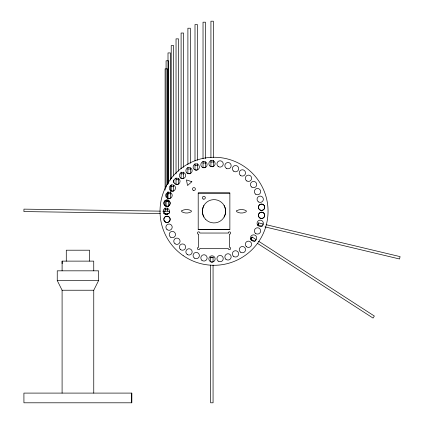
<?xml version="1.0" encoding="UTF-8"?>
<svg xmlns="http://www.w3.org/2000/svg" width="424" height="424" viewBox="0 0 424 424"><rect width="100%" height="100%" fill="white"/><g stroke="black" fill="none" stroke-linecap="round" stroke-linejoin="round"><path stroke-width="0.64" d="M62.095 270.825L62.121 261.12L93.731 261.12L93.757 270.825M163.606 213.617L169.128 213.696L169.489 211.274L162.98 211.179M251.056 239.231L251.443 238.039L252.375 237.196M203.928 205.454C201.935 209.037 201.935 213.511 203.928 217.099M224.095 217.099C226.087 213.511 226.087 209.037 224.095 205.454M93.757 393.096L93.757 290.233L98.607 280.529L98.607 270.825L57.245 270.825L57.245 280.529L62.095 290.233L62.095 393.096M258.82 222.934L258.221 224.042L258.253 225.292M190.323 173.458L189.109 173.782L187.896 173.458M183.528 178.266L182.315 178.589L181.101 178.266L181.101 172.075M173.644 190.816L172.43 191.144L171.217 190.816M168.513 206.016L167.3 206.345L166.086 206.016M210.638 257.564L211.852 257.241L213.065 257.564M203.027 161.242L203.027 167.756L205.449 167.427L205.449 161.904M198.204 193.021L229.866 193.021L229.866 229.532L198.204 229.532L198.204 193.021L229.813 193.042M198.204 229.506L229.813 229.506M57.245 280.529L98.607 280.529M62.095 290.233L93.757 290.233M131.774 393.096L23.908 393.096L23.935 402.8L131.774 402.8L131.774 393.096L131.747 402.8M160.33 211.141L23.945 209.138L23.908 211.565L160.293 213.569M204.236 167.756L203.027 167.427M266.124 224.678L400.092 256.631L399.525 258.99L264.921 226.882M262.339 226.268L257.94 225.218L258.502 222.86L262.906 223.909A2.427 2.427 0 0 1 262.938 225.165M176.034 184.096L177.248 184.424L178.462 184.096L178.462 178.573M168.005 198.162L169.218 198.485L170.432 198.162L170.432 185.352M258.682 241.272L374.35 316.034L373.035 318.069L257.368 243.312M254.586 241.516L250.785 239.057L252.1 237.021L255.905 239.475A2.427 2.427 0 0 1 255.105 241.155M169.165 211.269L169.473 212.488M213.357 157.601L213.357 21.2L210.929 21.2L210.929 157.601M213.357 160.246L213.357 166.436L212.143 166.759L210.929 166.436L210.929 160.246M213.065 265.079L213.065 402.8L210.638 402.8L210.638 265.079M205.449 158.592L205.449 22.191L203.027 22.191L203.027 158.592M197.425 160.309L197.425 24.571L194.998 24.571L194.998 160.972M197.425 163.622L197.425 169.807L196.211 170.135L194.998 169.807L194.998 163.622M190.323 163.298L190.323 28.223L187.896 28.223L187.896 164.623M190.323 167.931L190.323 173.782M187.896 167.273L187.896 173.782M183.528 167.443L183.528 33.03L181.101 33.03L181.101 168.768M183.528 172.075L183.528 178.589M178.462 171.285L178.462 38.86L176.034 38.86L176.034 173.935M176.034 177.91L176.034 184.424M173.644 176.024L173.644 45.585L171.217 45.585L171.217 178.668M173.644 179.993L173.644 182.643M173.644 185.293L173.644 191.144M171.217 184.631L171.217 191.144M170.432 180.052L170.432 52.926L168.005 52.926L168.005 184.027M168.513 183.279L168.513 60.786L166.086 60.786L166.086 187.249M168.513 191.887L168.513 193.869M168.513 199.831L168.513 206.345M168.005 191.971L168.005 198.485M167.538 184.732L167.538 68.858L165.111 68.858L165.111 190.032M167.538 192.014L167.538 197.976M167.538 199.958L167.538 201.283M167.538 207.908L167.538 211.094M167.538 214.422L167.538 214.094L166.325 214.422L165.111 214.094L165.111 214.422M166.086 193.869L166.086 197.181M166.086 199.831L166.086 206.345M165.111 200.621L165.111 205.921M165.111 207.908L165.111 211.094M89.57 261.12L89.57 250.202L66.282 250.202L66.282 261.12M62.121 261.12L62.121 263.707M163.881 202.677A3.154 3.154 0 0 1 168.784 200.621A3.154 3.154 0 0 1 168.577 205.937A3.154 3.154 0 0 1 163.85 203.504M258.407 215.053A3.154 3.154 0 0 1 263.118 212.588A3.154 3.154 0 0 1 263.362 217.899A3.154 3.154 0 0 1 258.444 215.874M163.85 219.049A3.154 3.154 0 0 1 168.577 216.616A3.154 3.154 0 0 1 168.784 221.932A3.154 3.154 0 0 1 163.881 219.871M168.556 213.505A3.154 3.154 0 0 1 163.468 212.609A3.154 3.154 0 0 1 166.049 208.131A3.154 3.154 0 0 1 169.372 212.09M258.444 206.674A3.154 3.154 0 0 1 263.362 204.649A3.154 3.154 0 0 1 263.118 209.965A3.154 3.154 0 0 1 258.407 207.495M165.111 209.891A2.427 2.427 0 0 1 167.538 209.891M166.086 201.819A2.427 2.427 0 0 1 168.513 201.819M168.005 193.959A2.427 2.427 0 0 1 170.432 193.959M171.217 186.618A2.427 2.427 0 0 1 173.644 186.618M176.034 179.893A2.427 2.427 0 0 1 178.462 179.893M181.101 174.063A2.427 2.427 0 0 1 183.528 174.063M187.896 169.256A2.427 2.427 0 0 1 190.323 169.256M194.998 165.604A2.427 2.427 0 0 1 197.425 165.604M203.027 163.224A2.427 2.427 0 0 1 205.449 163.224M210.929 162.233A2.427 2.427 0 0 1 213.357 162.233M164.931 213.632A2.427 2.427 0 0 1 164.963 211.21M181.742 210.834L181.742 211.714C184.461 213.479 188.616 213.479 191.335 211.714L191.335 210.834C188.616 209.069 184.461 209.069 181.742 210.834M236.682 210.834L236.682 211.714C239.401 213.479 243.556 213.479 246.275 211.714L246.275 210.834C243.556 209.069 239.401 209.069 236.682 210.834M191.849 181.732L187.551 185.516L186.422 179.903L191.849 181.732M228.229 233.041L199.842 233.041A1.214 1.214 0 0 0 198.628 231.827A1.214 1.214 0 0 0 197.414 233.041A1.214 1.214 0 0 0 198.628 234.255L198.628 247.234A1.214 1.214 0 0 0 197.414 248.448A1.214 1.214 0 0 0 198.628 249.662A1.214 1.214 0 0 0 199.842 248.448L228.229 248.448A1.214 1.214 0 0 0 229.442 249.662A1.214 1.214 0 0 0 230.651 248.448A1.214 1.214 0 0 0 229.442 247.234L229.442 234.255A1.214 1.214 0 0 0 230.651 233.041A1.214 1.214 0 0 0 229.442 231.827A1.214 1.214 0 0 0 228.229 233.041M213.065 257.241L210.638 257.241L210.638 261.767A2.427 2.427 0 0 0 213.065 261.767L213.065 257.241M183.157 255.598A54.018 54.018 0 0 0 267.857 215.858A54.018 54.018 0 0 0 191.092 162.371A54.018 54.018 0 0 0 183.157 255.598M233.783 256.515A3.154 3.154 0 0 0 238.664 254.056A3.154 3.154 0 0 0 234.096 251.061A3.154 3.154 0 0 0 233.783 256.515M257.988 225.542A3.154 3.154 0 0 0 263.256 224.089A3.154 3.154 0 0 0 259.366 220.257A3.154 3.154 0 0 0 257.988 225.542M258.608 201.972A3.154 3.154 0 0 0 263.357 199.275A3.154 3.154 0 0 0 258.645 196.513A3.154 3.154 0 0 0 258.608 201.972M225.854 259.202A3.154 3.154 0 0 0 231.08 257.601A3.154 3.154 0 0 0 227.084 253.875A3.154 3.154 0 0 0 225.854 259.202M167.268 197.982A3.154 3.154 0 0 0 172.197 195.628A3.154 3.154 0 0 0 167.692 192.533A3.154 3.154 0 0 0 167.268 197.982M174.932 183.756A3.154 3.154 0 0 0 180.03 181.79A3.154 3.154 0 0 0 175.78 178.361A3.154 3.154 0 0 0 174.932 183.756M251.798 240.604A3.154 3.154 0 0 0 256.706 238.214A3.154 3.154 0 0 0 252.185 235.156A3.154 3.154 0 0 0 251.798 240.604M255.508 233.364A3.154 3.154 0 0 0 260.622 231.435A3.154 3.154 0 0 0 256.393 227.974A3.154 3.154 0 0 0 255.508 233.364M170.188 190.27A3.154 3.154 0 0 0 175.441 188.781A3.154 3.154 0 0 0 171.524 184.975A3.154 3.154 0 0 0 170.188 190.27M218.164 261.094A3.154 3.154 0 0 0 223.22 259.022A3.154 3.154 0 0 0 218.895 255.677A3.154 3.154 0 0 0 218.164 261.094M210.32 261.603A3.154 3.154 0 0 0 215.159 259.075A3.154 3.154 0 0 0 210.548 256.144A3.154 3.154 0 0 0 210.32 261.603M240.44 252.1A3.154 3.154 0 0 0 245.523 250.102A3.154 3.154 0 0 0 241.251 246.699A3.154 3.154 0 0 0 240.44 252.1M246.27 246.561A3.154 3.154 0 0 0 251.517 245.04A3.154 3.154 0 0 0 247.574 241.256A3.154 3.154 0 0 0 246.27 246.561M187.366 254.586A3.154 3.154 0 0 0 192.173 251.989A3.154 3.154 0 0 0 187.519 249.127A3.154 3.154 0 0 0 187.366 254.586M180.407 249.455A3.154 3.154 0 0 0 185.585 247.711A3.154 3.154 0 0 0 181.483 244.102A3.154 3.154 0 0 0 180.407 249.455M194.33 258.068A3.154 3.154 0 0 0 199.354 255.921A3.154 3.154 0 0 0 194.982 252.64A3.154 3.154 0 0 0 194.33 258.068M226.331 168.333A3.154 3.154 0 0 0 231.154 165.768A3.154 3.154 0 0 0 226.527 162.874A3.154 3.154 0 0 0 226.331 168.333M209.875 165.932A3.154 3.154 0 0 0 215.09 164.295A3.154 3.154 0 0 0 211.067 160.601A3.154 3.154 0 0 0 209.875 165.932M201.866 260.251A3.154 3.154 0 0 0 207.066 258.576A3.154 3.154 0 0 0 203.017 254.909A3.154 3.154 0 0 0 201.866 260.251M167.003 229.564A3.154 3.154 0 0 0 172.149 227.746A3.154 3.154 0 0 0 167.999 224.195A3.154 3.154 0 0 0 167.003 229.564M202.274 167.289A3.154 3.154 0 0 0 207.135 164.793A3.154 3.154 0 0 0 202.545 161.83A3.154 3.154 0 0 0 202.274 167.289M218.185 166.462A3.154 3.154 0 0 0 223.22 164.353A3.154 3.154 0 0 0 218.879 161.041A3.154 3.154 0 0 0 218.185 166.462M240.503 175.451A3.154 3.154 0 0 0 245.512 173.273A3.154 3.154 0 0 0 241.124 170.024A3.154 3.154 0 0 0 240.503 175.451M205.778 219.51A11.644 11.644 0 0 0 225.261 214.29A11.644 11.644 0 0 0 210.998 200.027A11.644 11.644 0 0 0 205.778 219.51M180.767 178.085A3.154 3.154 0 0 0 185.664 175.663A3.154 3.154 0 0 0 181.117 172.637A3.154 3.154 0 0 0 180.767 178.085M233.412 171.026A3.154 3.154 0 0 0 238.601 169.319A3.154 3.154 0 0 0 234.525 165.678A3.154 3.154 0 0 0 233.412 171.026M186.857 172.944A3.154 3.154 0 0 0 192.088 171.381A3.154 3.154 0 0 0 188.118 167.628A3.154 3.154 0 0 0 186.857 172.944M203.133 199.015A1.458 1.458 0 0 0 205.317 197.754A1.458 1.458 0 0 0 203.133 196.492A1.458 1.458 0 0 0 203.133 199.015M246.842 180.963A3.154 3.154 0 0 0 251.633 178.329A3.154 3.154 0 0 0 246.959 175.499A3.154 3.154 0 0 0 246.842 180.963M194.298 169.489A3.154 3.154 0 0 0 199.37 167.453A3.154 3.154 0 0 0 195.072 164.083A3.154 3.154 0 0 0 194.298 169.489M251.496 186.942A3.154 3.154 0 0 0 256.658 185.156A3.154 3.154 0 0 0 252.534 181.578A3.154 3.154 0 0 0 251.496 186.942M255.667 194.187A3.154 3.154 0 0 0 260.649 191.934A3.154 3.154 0 0 0 256.207 188.749A3.154 3.154 0 0 0 255.667 194.187M170.745 237.249A3.154 3.154 0 0 0 175.515 234.589A3.154 3.154 0 0 0 170.824 231.79A3.154 3.154 0 0 0 170.745 237.249M175.059 243.795A3.154 3.154 0 0 0 180.052 241.579A3.154 3.154 0 0 0 175.637 238.362A3.154 3.154 0 0 0 175.059 243.795M164.994 205.64A3.154 3.154 0 0 0 170.119 203.743A3.154 3.154 0 0 0 165.922 200.255A3.154 3.154 0 0 0 164.994 205.64M165.19 221.911A3.154 3.154 0 0 0 170.151 219.627A3.154 3.154 0 0 0 165.694 216.473A3.154 3.154 0 0 0 165.19 221.911M259.541 209.642A3.154 3.154 0 0 0 264.677 207.787A3.154 3.154 0 0 0 260.5 204.262A3.154 3.154 0 0 0 259.541 209.642M259.769 217.91A3.154 3.154 0 0 0 264.714 215.588A3.154 3.154 0 0 0 260.23 212.466A3.154 3.154 0 0 0 259.769 217.91M193.19 190.297A1.458 1.458 0 0 0 195.374 189.035A1.458 1.458 0 0 0 193.19 187.774A1.458 1.458 0 0 0 193.19 190.297"/></g></svg>
